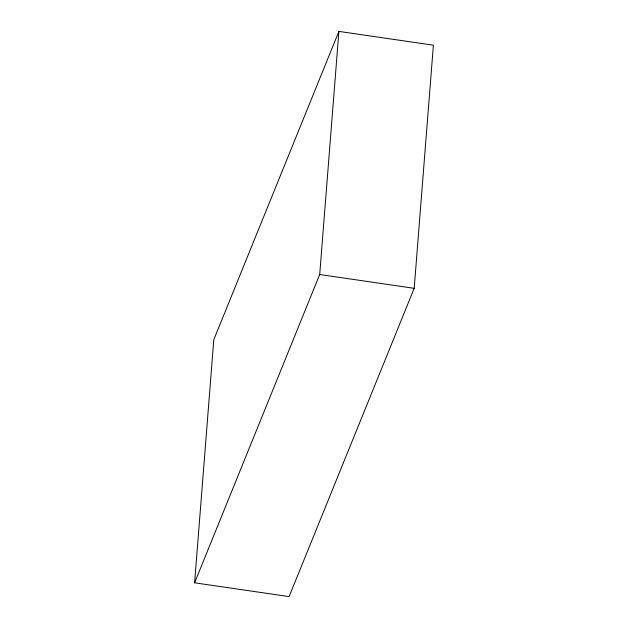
<?xml version="1.0" encoding="UTF-8"?>
<svg xmlns="http://www.w3.org/2000/svg" width="628" height="628" viewBox="0 0 628 628"><rect width="100%" height="100%" fill="white"/><g stroke="black" fill="none" stroke-linecap="round" stroke-linejoin="round"><path stroke-width="0.94" d="M194.609 582.8L213.803 339.685L338.9 31.4L433.391 45.2L414.197 288.315L289.1 596.6L194.609 582.8L319.707 274.514L338.9 31.4M319.707 274.514L414.197 288.315"/></g></svg>
